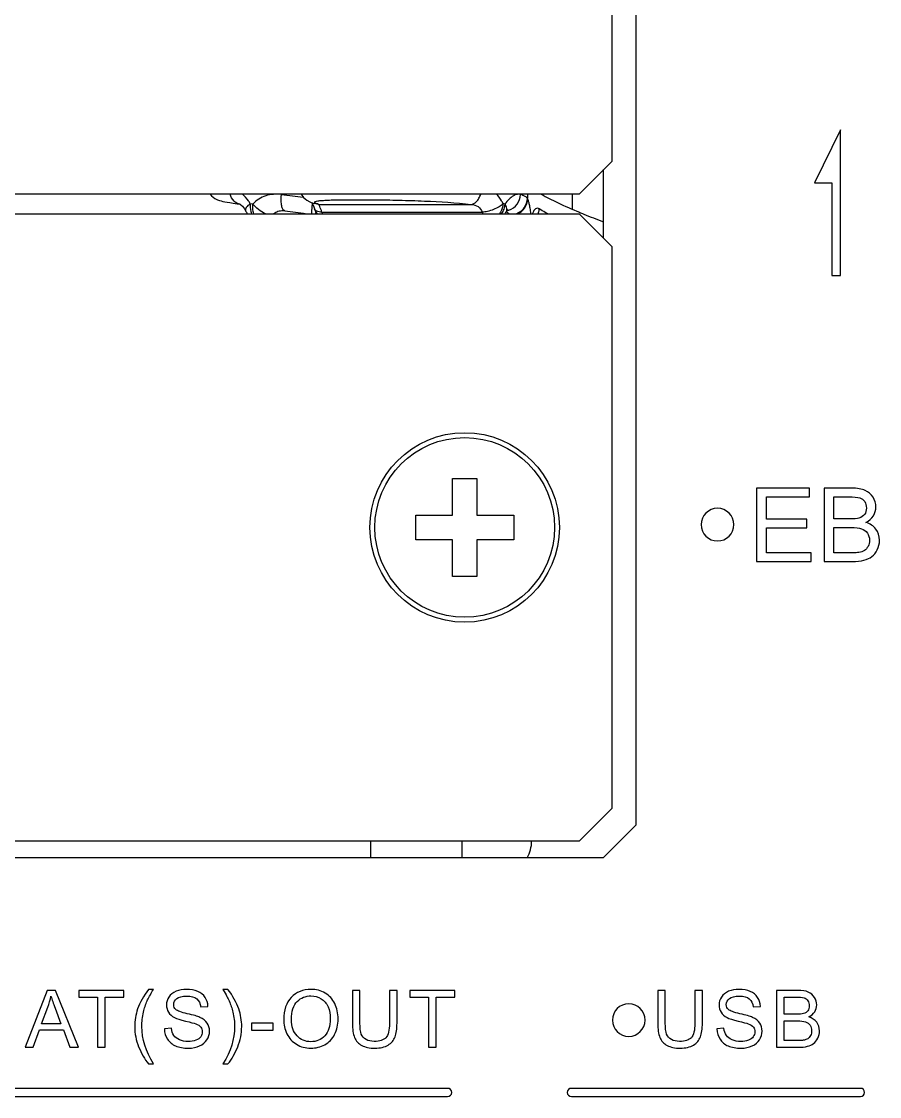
# Model space of a CAD drawing. Header units: millimetres. Extents: x 4086 to 8318, y 123 to 1549.
# Drawn here: x 7156.88 to 7183.15, y 1022.08 to 1054.98 of the extents above; entities that cross this region are included whole.
import ezdxf

# ---------------------------------------------------------------- set-up
doc = ezdxf.new("R2010")
doc.units = ezdxf.units.MM
for name, color, linetype in [('00_COMPONENTS', 7, 'Continuous'), ('20_ALL_FEATURES', 7, 'Continuous'), ('layer 3', 7, 'Continuous')]:
    doc.layers.add(name, color=color, linetype=linetype)

msp = doc.modelspace()

# ---------------------------------------------------------------- linework, layer by layer
at = {"layer": '00_COMPONENTS', "color": 7, "linetype": 'Continuous'}
for p, q in [((7170.074, 1040.992), (7170.824, 1040.992)), ((7170.074, 1039.867), (7170.074, 1040.992)), ((7170.824, 1040.992), (7170.824, 1039.867)), ((7168.949, 1039.867), (7170.074, 1039.867)), ((7168.949, 1039.117), (7168.949, 1039.867)), ((7170.824, 1039.867), (7171.949, 1039.867)), ((7171.949, 1039.867), (7171.949, 1039.117)), ((7170.074, 1039.117), (7168.949, 1039.117)), ((7170.074, 1037.992), (7170.074, 1039.117)), ((7171.949, 1039.117), (7170.824, 1039.117)), ((7170.824, 1039.117), (7170.824, 1037.992)), ((7170.824, 1037.992), (7170.074, 1037.992))]:
    msp.add_line(p, q, dxfattribs=at)
msp.add_circle((7170.449, 1039.492), 2.75, dxfattribs=at)
at = {"layer": '20_ALL_FEATURES', "color": 7, "linetype": 'Continuous'}
for p, q in [((7175.699, 1030.392), (7175.699, 1107.992)), ((7174.949, 1067.892), (7174.949, 1050.692)), ((7174.949, 1050.692), (7173.949, 1049.692)), ((7174.699, 1048.342), (7174.699, 1050.442)), ((7173.949, 1049.692), (7081.449, 1049.692)), ((7165.763, 1049.434), (7165.788, 1049.392)), ((7172.368, 1049.692), (7172.368, 1049.566)), ((7173.742, 1049.692), (7173.742, 1049.231)), ((7081.449, 1049.092), (7173.949, 1049.092)), ((7163.571, 1049.385), (7163.572, 1049.385)), ((7163.572, 1049.385), (7163.6, 1049.368)), ((7163.578, 1049.384), (7163.577, 1049.384)), ((7163.963, 1049.388), (7163.883, 1049.398)), ((7165.857, 1049.401), (7165.856, 1049.401)), ((7165.978, 1049.38), (7165.857, 1049.401)), ((7165.978, 1049.38), (7170.649, 1049.38)), ((7166.078, 1049.14), (7170.985, 1049.14)), ((7173.949, 1049.092), (7174.949, 1048.092)), ((7174.949, 1048.092), (7174.949, 1030.892)), ((7174.949, 1030.892), (7173.949, 1029.892)), ((7174.699, 1029.392), (7175.699, 1030.392)), ((7173.949, 1029.892), (7081.449, 1029.892)), ((7167.573, 1029.392), (7167.573, 1029.892)), ((7170.373, 1029.392), (7170.373, 1029.892)), ((7080.699, 1029.392), (7174.699, 1029.392))]:
    msp.add_line(p, q, dxfattribs=at)
for points in [[(7162.66, 1049.692), (7162.699, 1049.639), (7162.797, 1049.562), (7162.879, 1049.521), (7162.94, 1049.499), (7162.993, 1049.485), (7163.048, 1049.472), (7163.109, 1049.46), (7163.18, 1049.447), (7163.264, 1049.433), (7163.364, 1049.417), (7163.481, 1049.398), (7163.571, 1049.385)], [(7165.446, 1049.692), (7165.519, 1049.589), (7165.616, 1049.508), (7165.708, 1049.456)], [(7165.708, 1049.456), (7165.794, 1049.421), (7165.857, 1049.401)], [(7163.6, 1049.368), (7163.652, 1049.321), (7163.71, 1049.242), (7163.741, 1049.184)], [(7164.885, 1049.19), (7164.927, 1049.188), (7164.945, 1049.186)], [(7164.945, 1049.186), (7165.189, 1049.151), (7165.515, 1049.106), (7165.617, 1049.092)], [(7165.788, 1049.392), (7165.828, 1049.304), (7165.848, 1049.247)], [(7171.715, 1049.137), (7171.761, 1049.204), (7171.78, 1049.224)]]:
    msp.add_lwpolyline(points, dxfattribs=at)
msp.add_circle((7170.449, 1039.492), 2.9, dxfattribs=at)
for centre, radius, start, end in [((7185.728, 1221.463), 173.047, 263.06797, 263.29098), ((7163.625, 1049.7), 0.32, 260.2315, 261.374), ((7164.194, 1049.399), 0.502, 205.3487, 217.8667), ((7166.915, 1049.13), 1.022, 178.8192, 180.0122), ((7166.647, 1049.336), 0.602, 198.9937, 204.3183), ((7171.554, 1049.336), 0.602, 198.9937, 204.3183), ((7171.114, 1049.406), 0.565, 326.1814, 326.8316), ((7171.088, 1049.423), 0.597, 326.9099, 341.6998), ((7170.556, 1042.619), 6.863, 80.5397, 81.0563), ((7171.057, 1049.432), 0.629, 341.7213, 355.9926), ((7171.284, 1049.388), 0.499, 323.2156, 329.7363), ((7171.482, 1048.675), 0.536, 61.7909, 62.8341), ((7171.667, 1049.646), 0.461, 281.5143, 284.6371), ((7171.667, 1049.645), 0.46, 284.6372, 286.9903), ((7183.141, 1071.09), 23.794, 247.3122, 247.6504), ((7184.878, 1075.335), 28.38, 247.6649, 248.9723), ((7171.499, 1029.892), 1, 329.6397, 0)]:
    msp.add_arc(centre, radius, start, end, dxfattribs=at)
for points, knots in [([(7163.571, 1049.385), (7163.503, 1049.396), (7163.363, 1049.474), (7163.292, 1049.614), (7163.271, 1049.69)], [0, 0, 0, 0, 0.463615, 1, 1, 1, 1]), ([(7163.883, 1049.398), (7163.867, 1049.428), (7163.799, 1049.538), (7163.712, 1049.636), (7163.639, 1049.697)], [0, 0, 0, 0, 0.263534, 1, 1, 1, 1]), ([(7164.842, 1049.681), (7164.682, 1049.7), (7164.431, 1049.684), (7164.139, 1049.549), (7164.016, 1049.447), (7163.963, 1049.388)], [0, 0, 0, 0, 0.507001, 0.752904, 1, 1, 1, 1]), ([(7164.907, 1049.205), (7164.888, 1049.223), (7164.857, 1049.286), (7164.825, 1049.446), (7164.83, 1049.584), (7164.842, 1049.681)], [0, 0, 0, 0, 0.165037, 0.406397, 1, 1, 1, 1]), ([(7165.864, 1049.43), (7165.861, 1049.433), (7165.855, 1049.439), (7165.854, 1049.452), (7165.865, 1049.461), (7165.874, 1049.466), (7165.88, 1049.468)], [0, 0, 0, 0, 0.249564, 0.432041, 0.658846, 1, 1, 1, 1]), ([(7165.978, 1049.38), (7165.953, 1049.388), (7165.914, 1049.402), (7165.876, 1049.42), (7165.864, 1049.43)], [0, 0, 0, 0, 0.622647, 1, 1, 1, 1]), ([(7165.88, 1049.468), (7165.904, 1049.477), (7165.972, 1049.489), (7166.096, 1049.502), (7166.267, 1049.511), (7166.482, 1049.518), (7166.737, 1049.522), (7167.144, 1049.524), (7167.716, 1049.522), (7168.45, 1049.509), (7169.437, 1049.478), (7170.174, 1049.434), (7170.649, 1049.38)], [0, 0, 0, 0, 0.016281, 0.042592, 0.078673, 0.123922, 0.177635, 0.238866, 0.379699, 0.536953, 0.700025, 1, 1, 1, 1]), ([(7170.649, 1049.38), (7170.677, 1049.382), (7170.739, 1049.4), (7170.821, 1049.466), (7170.892, 1049.566), (7170.926, 1049.647), (7170.94, 1049.69)], [0, 0, 0, 0, 0.187737, 0.418158, 0.694185, 1, 1, 1, 1]), ([(7171.623, 1049.398), (7171.61, 1049.428), (7171.556, 1049.538), (7171.479, 1049.637), (7171.411, 1049.697)], [0, 0, 0, 0, 0.263639, 1, 1, 1, 1]), ([(7172.161, 1049.681), (7172.128, 1049.691), (7172.048, 1049.693), (7171.926, 1049.639), (7171.798, 1049.537), (7171.721, 1049.443), (7171.684, 1049.388)], [0, 0, 0, 0, 0.173701, 0.390204, 0.665135, 1, 1, 1, 1]), ([(7171.802, 1049.205), (7171.902, 1049.236), (7172.083, 1049.369), (7172.156, 1049.578), (7172.161, 1049.681)], [0, 0, 0, 0, 0.505631, 1, 1, 1, 1]), ([(7172.003, 1049.09), (7172.108, 1049.12), (7172.296, 1049.249), (7172.367, 1049.464), (7172.368, 1049.566)], [0, 0, 0, 0, 0.516311, 1, 1, 1, 1]), ([(7172.055, 1049.087), (7172.147, 1049.123), (7172.313, 1049.252), (7172.376, 1049.451), (7172.377, 1049.548)], [0, 0, 0, 0, 0.507635, 1, 1, 1, 1]), ([(7172.368, 1049.566), (7172.352, 1049.591), (7172.281, 1049.637), (7172.208, 1049.665), (7172.161, 1049.681)], [0, 0, 0, 0, 0.376211, 1, 1, 1, 1]), ([(7172.477, 1049.095), (7172.47, 1049.152), (7172.455, 1049.254), (7172.429, 1049.387), (7172.404, 1049.482), (7172.387, 1049.532), (7172.377, 1049.548)], [0, 0, 0, 0, 0.368498, 0.664426, 0.876609, 1, 1, 1, 1]), ([(7172.787, 1049.693), (7172.951, 1049.599), (7173.34, 1049.405), (7173.738, 1049.232), (7173.964, 1049.137)], [0, 0, 0, 0, 0.435549, 1, 1, 1, 1]), ([(7163.883, 1049.398), (7163.86, 1049.38), (7163.816, 1049.343), (7163.758, 1049.281), (7163.727, 1049.214), (7163.741, 1049.185)], [0, 0, 0, 0, 0.33667, 0.627834, 1, 1, 1, 1]), ([(7163.883, 1049.398), (7163.876, 1049.32), (7163.882, 1049.214), (7163.913, 1049.114), (7163.923, 1049.09)], [0, 0, 0, 0, 0.754628, 1, 1, 1, 1]), ([(7163.995, 1049.092), (7163.986, 1049.115), (7163.96, 1049.211), (7163.956, 1049.313), (7163.963, 1049.388)], [0, 0, 0, 0, 0.245883, 1, 1, 1, 1]), ([(7164.352, 1049.09), (7164.274, 1049.125), (7164.134, 1049.213), (7164.013, 1049.327), (7163.963, 1049.388)], [0, 0, 0, 0, 0.516569, 1, 1, 1, 1]), ([(7164.61, 1049.097), (7164.646, 1049.128), (7164.735, 1049.177), (7164.834, 1049.19), (7164.885, 1049.19)], [0, 0, 0, 0, 0.482946, 1, 1, 1, 1]), ([(7164.945, 1049.186), (7164.942, 1049.186), (7164.928, 1049.189), (7164.915, 1049.197), (7164.907, 1049.205)], [0, 0, 0, 0, 0.230344, 1, 1, 1, 1]), ([(7165.771, 1049.09), (7165.769, 1049.11), (7165.77, 1049.165), (7165.773, 1049.22), (7165.776, 1049.254)], [0, 0, 0, 0, 0.378876, 1, 1, 1, 1]), ([(7165.776, 1049.254), (7165.777, 1049.265), (7165.78, 1049.31), (7165.785, 1049.356), (7165.789, 1049.39)], [0, 0, 0, 0, 0.236128, 1, 1, 1, 1]), ([(7166.078, 1049.14), (7166.051, 1049.141), (7165.968, 1049.148), (7165.866, 1049.19), (7165.848, 1049.247)], [0, 0, 0, 0, 0.310608, 1, 1, 1, 1]), ([(7165.895, 1049.087), (7165.895, 1049.09), (7165.894, 1049.104), (7165.893, 1049.118), (7165.893, 1049.13)], [0, 0, 0, 0, 0.211489, 1, 1, 1, 1]), ([(7166.078, 1049.14), (7166.069, 1049.173), (7166.049, 1049.23), (7166.018, 1049.302), (7165.995, 1049.349), (7165.981, 1049.372), (7165.978, 1049.38)], [0, 0, 0, 0, 0.387488, 0.695194, 0.901901, 1, 1, 1, 1]), ([(7170.649, 1049.38), (7170.722, 1049.374), (7170.87, 1049.332), (7170.959, 1049.206), (7170.985, 1049.14)], [0, 0, 0, 0, 0.510394, 1, 1, 1, 1]), ([(7171.623, 1049.398), (7171.587, 1049.363), (7171.493, 1049.295), (7171.332, 1049.215), (7171.158, 1049.16), (7171.039, 1049.142), (7170.985, 1049.14)], [0, 0, 0, 0, 0.218238, 0.490673, 0.768335, 1, 1, 1, 1]), ([(7171.623, 1049.398), (7171.621, 1049.372), (7171.607, 1049.264), (7171.564, 1049.159), (7171.517, 1049.09)], [0, 0, 0, 0, 0.238568, 1, 1, 1, 1]), ([(7171.715, 1049.137), (7171.736, 1049.172), (7171.746, 1049.267), (7171.709, 1049.348), (7171.684, 1049.388)], [0, 0, 0, 0, 0.463488, 1, 1, 1, 1]), ([(7171.736, 1049.148), (7171.742, 1049.145), (7171.762, 1049.133), (7171.781, 1049.12), (7171.793, 1049.11)], [0, 0, 0, 0, 0.279806, 1, 1, 1, 1]), ([(7172.734, 1049.242), (7172.716, 1049.254), (7172.675, 1049.27), (7172.61, 1049.245), (7172.563, 1049.182), (7172.541, 1049.128), (7172.53, 1049.097)], [0, 0, 0, 0, 0.215294, 0.413526, 0.664597, 1, 1, 1, 1]), ([(7172.701, 1049.091), (7172.706, 1049.104), (7172.722, 1049.153), (7172.731, 1049.204), (7172.734, 1049.242)], [0, 0, 0, 0, 0.260943, 1, 1, 1, 1]), ([(7172.986, 1049.092), (7172.963, 1049.105), (7172.878, 1049.153), (7172.794, 1049.204), (7172.734, 1049.242)], [0, 0, 0, 0, 0.269021, 1, 1, 1, 1])]:
    msp.add_open_spline(points, degree=3, knots=knots, dxfattribs=at)
for points in [[(7172.377, 1049.548), (7172.374, 1049.554), (7172.371, 1049.56), (7172.368, 1049.566)], [(7165.847, 1049.247), (7165.865, 1049.191), (7165.894, 1049.137), (7165.93, 1049.091)], [(7171.793, 1049.11), (7171.8, 1049.104), (7171.806, 1049.098), (7171.811, 1049.092)]]:
    msp.add_open_spline(points, degree=3, dxfattribs=at)
at = {"layer": 'layer 3'}
for points, knots in [([(7181.69, 1047.2), (7181.69, 1047.2), (7181.69, 1050.043), (7181.69, 1050.043), (7181.69, 1050.043), (7181.69, 1050.043), (7181.158, 1050.043), (7181.158, 1050.043), (7181.158, 1050.043), (7181.158, 1050.043), (7181.95, 1051.656), (7181.95, 1051.656), (7181.95, 1051.656), (7181.95, 1051.656), (7181.95, 1050.231), (7181.95, 1050.231), (7181.95, 1050.231), (7181.95, 1050.231), (7181.95, 1050.043), (7181.95, 1050.043), (7181.95, 1050.043), (7181.95, 1050.043), (7181.95, 1047.2), (7181.95, 1047.2), (7181.95, 1047.2), (7181.95, 1047.2), (7181.69, 1047.2), (7181.69, 1047.2)], [0, 0, 0, 0, 0.125, 0.125, 0.125, 0.125, 0.25, 0.25, 0.25, 0.25, 0.375, 0.375, 0.375, 0.375, 0.5, 0.5, 0.5, 0.5, 0.625, 0.625, 0.625, 0.625, 0.75, 0.75, 0.75, 0.75, 1, 1, 1, 1]), ([(7179.386, 1038.453), (7179.386, 1038.453), (7179.386, 1040.694), (7179.386, 1040.694), (7179.386, 1040.694), (7179.386, 1040.694), (7181.004, 1040.694), (7181.004, 1040.694), (7181.004, 1040.694), (7181.004, 1040.694), (7181.004, 1040.431), (7181.004, 1040.431), (7181.004, 1040.431), (7181.004, 1040.431), (7179.684, 1040.431), (7179.684, 1040.431), (7179.684, 1040.431), (7179.684, 1040.431), (7179.684, 1039.742), (7179.684, 1039.742), (7179.684, 1039.742), (7179.684, 1039.742), (7180.92, 1039.742), (7180.92, 1039.742), (7180.92, 1039.742), (7180.92, 1039.742), (7180.92, 1039.479), (7180.92, 1039.479), (7180.92, 1039.479), (7180.92, 1039.479), (7179.684, 1039.479), (7179.684, 1039.479), (7179.684, 1039.479), (7179.684, 1039.479), (7179.684, 1038.716), (7179.684, 1038.716), (7179.684, 1038.716), (7179.684, 1038.716), (7181.058, 1038.716), (7181.058, 1038.716), (7181.058, 1038.716), (7181.058, 1038.716), (7181.058, 1038.453), (7181.058, 1038.453), (7181.058, 1038.453), (7181.058, 1038.453), (7179.386, 1038.453), (7179.386, 1038.453)], [0, 0, 0, 0, 0.076923, 0.076923, 0.076923, 0.076923, 0.153846, 0.153846, 0.153846, 0.153846, 0.230769, 0.230769, 0.230769, 0.230769, 0.307692, 0.307692, 0.307692, 0.307692, 0.384615, 0.384615, 0.384615, 0.384615, 0.461538, 0.461538, 0.461538, 0.461538, 0.538462, 0.538462, 0.538462, 0.538462, 0.615385, 0.615385, 0.615385, 0.615385, 0.692308, 0.692308, 0.692308, 0.692308, 0.769231, 0.769231, 0.769231, 0.769231, 0.846154, 0.846154, 0.846154, 0.846154, 1, 1, 1, 1]), ([(7181.455, 1038.453), (7181.455, 1038.453), (7181.455, 1040.694), (7181.455, 1040.694), (7181.455, 1040.694), (7181.455, 1040.694), (7182.296, 1040.694), (7182.296, 1040.694), (7182.296, 1040.694), (7182.467, 1040.694), (7182.604, 1040.671), (7182.708, 1040.626), (7182.708, 1040.626), (7182.811, 1040.58), (7182.892, 1040.511), (7182.95, 1040.416), (7182.95, 1040.416), (7183.009, 1040.322), (7183.038, 1040.224), (7183.038, 1040.12), (7183.038, 1040.12), (7183.038, 1040.025), (7183.012, 1039.935), (7182.961, 1039.85), (7182.961, 1039.85), (7182.909, 1039.766), (7182.831, 1039.697), (7182.726, 1039.645), (7182.726, 1039.645), (7182.862, 1039.606), (7182.966, 1039.538), (7183.038, 1039.442), (7183.038, 1039.442), (7183.111, 1039.347), (7183.148, 1039.233), (7183.148, 1039.103), (7183.148, 1039.103), (7183.148, 1038.998), (7183.126, 1038.9), (7183.081, 1038.81), (7183.081, 1038.81), (7183.037, 1038.719), (7182.982, 1038.65), (7182.917, 1038.601), (7182.917, 1038.601), (7182.852, 1038.553), (7182.77, 1038.516), (7182.672, 1038.491), (7182.672, 1038.491), (7182.573, 1038.466), (7182.453, 1038.453), (7182.31, 1038.453), (7182.31, 1038.453), (7182.31, 1038.453), (7181.455, 1038.453), (7181.455, 1038.453)], [0, 0, 0, 0, 0.066667, 0.066667, 0.066667, 0.066667, 0.133333, 0.133333, 0.133333, 0.133333, 0.2, 0.2, 0.2, 0.2, 0.266667, 0.266667, 0.266667, 0.266667, 0.333333, 0.333333, 0.333333, 0.333333, 0.4, 0.4, 0.4, 0.4, 0.466667, 0.466667, 0.466667, 0.466667, 0.533333, 0.533333, 0.533333, 0.533333, 0.6, 0.6, 0.6, 0.6, 0.666667, 0.666667, 0.666667, 0.666667, 0.733333, 0.733333, 0.733333, 0.733333, 0.8, 0.8, 0.8, 0.8, 0.866667, 0.866667, 0.866667, 0.866667, 1, 1, 1, 1]), ([(7181.752, 1039.752), (7181.752, 1039.752), (7182.237, 1039.752), (7182.237, 1039.752), (7182.237, 1039.752), (7182.368, 1039.752), (7182.463, 1039.761), (7182.519, 1039.778), (7182.519, 1039.778), (7182.595, 1039.8), (7182.652, 1039.838), (7182.69, 1039.89), (7182.69, 1039.89), (7182.728, 1039.942), (7182.747, 1040.007), (7182.747, 1040.086), (7182.747, 1040.086), (7182.747, 1040.161), (7182.73, 1040.226), (7182.694, 1040.283), (7182.694, 1040.283), (7182.658, 1040.339), (7182.607, 1040.379), (7182.541, 1040.399), (7182.541, 1040.399), (7182.475, 1040.42), (7182.361, 1040.431), (7182.2, 1040.431), (7182.2, 1040.431), (7182.2, 1040.431), (7181.752, 1040.431), (7181.752, 1040.431), (7181.752, 1040.431), (7181.752, 1040.431), (7181.752, 1039.752), (7181.752, 1039.752)], [0, 0, 0, 0, 0.1, 0.1, 0.1, 0.1, 0.2, 0.2, 0.2, 0.2, 0.3, 0.3, 0.3, 0.3, 0.4, 0.4, 0.4, 0.4, 0.5, 0.5, 0.5, 0.5, 0.6, 0.6, 0.6, 0.6, 0.7, 0.7, 0.7, 0.7, 0.8, 0.8, 0.8, 0.8, 1, 1, 1, 1]), ([(7181.752, 1038.716), (7181.752, 1038.716), (7182.31, 1038.716), (7182.31, 1038.716), (7182.31, 1038.716), (7182.406, 1038.716), (7182.474, 1038.719), (7182.513, 1038.727), (7182.513, 1038.727), (7182.58, 1038.739), (7182.638, 1038.759), (7182.684, 1038.788), (7182.684, 1038.788), (7182.73, 1038.817), (7182.767, 1038.858), (7182.797, 1038.913), (7182.797, 1038.913), (7182.827, 1038.968), (7182.841, 1039.031), (7182.841, 1039.102), (7182.841, 1039.102), (7182.841, 1039.186), (7182.82, 1039.259), (7182.777, 1039.321), (7182.777, 1039.321), (7182.734, 1039.383), (7182.674, 1039.426), (7182.598, 1039.451), (7182.598, 1039.451), (7182.523, 1039.476), (7182.413, 1039.489), (7182.271, 1039.489), (7182.271, 1039.489), (7182.271, 1039.489), (7181.752, 1039.489), (7181.752, 1039.489), (7181.752, 1039.489), (7181.752, 1039.489), (7181.752, 1038.716), (7181.752, 1038.716)], [0, 0, 0, 0, 0.090909, 0.090909, 0.090909, 0.090909, 0.181818, 0.181818, 0.181818, 0.181818, 0.272727, 0.272727, 0.272727, 0.272727, 0.363636, 0.363636, 0.363636, 0.363636, 0.454545, 0.454545, 0.454545, 0.454545, 0.545455, 0.545455, 0.545455, 0.545455, 0.636364, 0.636364, 0.636364, 0.636364, 0.727273, 0.727273, 0.727273, 0.727273, 0.818182, 0.818182, 0.818182, 0.818182, 1, 1, 1, 1]), ([(7156.997, 1023.586), (7156.997, 1023.586), (7157.665, 1025.327), (7157.665, 1025.327), (7157.665, 1025.327), (7157.665, 1025.327), (7157.918, 1025.327), (7157.918, 1025.327), (7157.918, 1025.327), (7157.918, 1025.327), (7158.627, 1023.586), (7158.627, 1023.586), (7158.627, 1023.586), (7158.627, 1023.586), (7158.365, 1023.586), (7158.365, 1023.586), (7158.365, 1023.586), (7158.365, 1023.586), (7158.163, 1024.114), (7158.163, 1024.114), (7158.163, 1024.114), (7158.163, 1024.114), (7157.43, 1024.114), (7157.43, 1024.114), (7157.43, 1024.114), (7157.43, 1024.114), (7157.241, 1023.586), (7157.241, 1023.586), (7157.241, 1023.586), (7157.241, 1023.586), (7156.997, 1023.586), (7156.997, 1023.586)], [0, 0, 0, 0, 0.111111, 0.111111, 0.111111, 0.111111, 0.222222, 0.222222, 0.222222, 0.222222, 0.333333, 0.333333, 0.333333, 0.333333, 0.444444, 0.444444, 0.444444, 0.444444, 0.555556, 0.555556, 0.555556, 0.555556, 0.666667, 0.666667, 0.666667, 0.666667, 0.777778, 0.777778, 0.777778, 0.777778, 1, 1, 1, 1]), ([(7157.498, 1024.301), (7157.498, 1024.301), (7158.091, 1024.301), (7158.091, 1024.301), (7158.091, 1024.301), (7158.091, 1024.301), (7157.91, 1024.784), (7157.91, 1024.784), (7157.91, 1024.784), (7157.855, 1024.93), (7157.814, 1025.052), (7157.785, 1025.147), (7157.785, 1025.147), (7157.761, 1025.034), (7157.729, 1024.922), (7157.689, 1024.812), (7157.689, 1024.812), (7157.689, 1024.812), (7157.498, 1024.301), (7157.498, 1024.301)], [0, 0, 0, 0, 0.166667, 0.166667, 0.166667, 0.166667, 0.333333, 0.333333, 0.333333, 0.333333, 0.5, 0.5, 0.5, 0.5, 0.666667, 0.666667, 0.666667, 0.666667, 1, 1, 1, 1]), ([(7159.208, 1023.586), (7159.208, 1023.586), (7159.208, 1025.123), (7159.208, 1025.123), (7159.208, 1025.123), (7159.208, 1025.123), (7158.633, 1025.123), (7158.633, 1025.123), (7158.633, 1025.123), (7158.633, 1025.123), (7158.633, 1025.327), (7158.633, 1025.327), (7158.633, 1025.327), (7158.633, 1025.327), (7160.013, 1025.327), (7160.013, 1025.327), (7160.013, 1025.327), (7160.013, 1025.327), (7160.013, 1025.123), (7160.013, 1025.123), (7160.013, 1025.123), (7160.013, 1025.123), (7159.439, 1025.123), (7159.439, 1025.123), (7159.439, 1025.123), (7159.439, 1025.123), (7159.439, 1023.586), (7159.439, 1023.586), (7159.439, 1023.586), (7159.439, 1023.586), (7159.208, 1023.586), (7159.208, 1023.586)], [0, 0, 0, 0, 0.111111, 0.111111, 0.111111, 0.111111, 0.222222, 0.222222, 0.222222, 0.222222, 0.333333, 0.333333, 0.333333, 0.333333, 0.444444, 0.444444, 0.444444, 0.444444, 0.555556, 0.555556, 0.555556, 0.555556, 0.666667, 0.666667, 0.666667, 0.666667, 0.777778, 0.777778, 0.777778, 0.777778, 1, 1, 1, 1]), ([(7160.768, 1023.075), (7160.65, 1023.224), (7160.55, 1023.398), (7160.469, 1023.597), (7160.469, 1023.597), (7160.387, 1023.797), (7160.347, 1024.003), (7160.347, 1024.217), (7160.347, 1024.217), (7160.347, 1024.405), (7160.377, 1024.586), (7160.438, 1024.758), (7160.438, 1024.758), (7160.509, 1024.958), (7160.619, 1025.158), (7160.768, 1025.357), (7160.768, 1025.357), (7160.768, 1025.357), (7160.921, 1025.357), (7160.921, 1025.357), (7160.921, 1025.357), (7160.825, 1025.192), (7160.762, 1025.074), (7160.731, 1025.004), (7160.731, 1025.004), (7160.683, 1024.895), (7160.644, 1024.781), (7160.617, 1024.662), (7160.617, 1024.662), (7160.583, 1024.514), (7160.566, 1024.365), (7160.566, 1024.216), (7160.566, 1024.216), (7160.566, 1023.835), (7160.684, 1023.455), (7160.921, 1023.075), (7160.921, 1023.075), (7160.921, 1023.075), (7160.768, 1023.075), (7160.768, 1023.075)], [0, 0, 0, 0, 0.090909, 0.090909, 0.090909, 0.090909, 0.181818, 0.181818, 0.181818, 0.181818, 0.272727, 0.272727, 0.272727, 0.272727, 0.363636, 0.363636, 0.363636, 0.363636, 0.454545, 0.454545, 0.454545, 0.454545, 0.545455, 0.545455, 0.545455, 0.545455, 0.636364, 0.636364, 0.636364, 0.636364, 0.727273, 0.727273, 0.727273, 0.727273, 0.818182, 0.818182, 0.818182, 0.818182, 1, 1, 1, 1]), ([(7161.256, 1024.145), (7161.256, 1024.145), (7161.472, 1024.165), (7161.472, 1024.165), (7161.472, 1024.165), (7161.482, 1024.077), (7161.506, 1024.005), (7161.544, 1023.949), (7161.544, 1023.949), (7161.582, 1023.893), (7161.64, 1023.848), (7161.719, 1023.813), (7161.719, 1023.813), (7161.798, 1023.778), (7161.887, 1023.761), (7161.986, 1023.761), (7161.986, 1023.761), (7162.074, 1023.761), (7162.152, 1023.774), (7162.219, 1023.8), (7162.219, 1023.8), (7162.286, 1023.827), (7162.336, 1023.863), (7162.369, 1023.908), (7162.369, 1023.908), (7162.402, 1023.954), (7162.418, 1024.004), (7162.418, 1024.058), (7162.418, 1024.058), (7162.418, 1024.112), (7162.403, 1024.159), (7162.371, 1024.2), (7162.371, 1024.2), (7162.339, 1024.241), (7162.287, 1024.275), (7162.214, 1024.303), (7162.214, 1024.303), (7162.167, 1024.321), (7162.064, 1024.349), (7161.904, 1024.388), (7161.904, 1024.388), (7161.744, 1024.426), (7161.632, 1024.462), (7161.568, 1024.496), (7161.568, 1024.496), (7161.485, 1024.54), (7161.423, 1024.594), (7161.383, 1024.659), (7161.383, 1024.659), (7161.342, 1024.723), (7161.321, 1024.796), (7161.321, 1024.876), (7161.321, 1024.876), (7161.321, 1024.964), (7161.346, 1025.046), (7161.396, 1025.123), (7161.396, 1025.123), (7161.446, 1025.199), (7161.519, 1025.257), (7161.615, 1025.297), (7161.615, 1025.297), (7161.71, 1025.337), (7161.817, 1025.357), (7161.934, 1025.357), (7161.934, 1025.357), (7162.063, 1025.357), (7162.177, 1025.336), (7162.276, 1025.294), (7162.276, 1025.294), (7162.374, 1025.253), (7162.45, 1025.192), (7162.503, 1025.11), (7162.503, 1025.11), (7162.556, 1025.03), (7162.585, 1024.938), (7162.589, 1024.836), (7162.589, 1024.836), (7162.589, 1024.836), (7162.367, 1024.819), (7162.367, 1024.819), (7162.367, 1024.819), (7162.355, 1024.929), (7162.315, 1025.012), (7162.247, 1025.068), (7162.247, 1025.068), (7162.178, 1025.124), (7162.077, 1025.152), (7161.943, 1025.152), (7161.943, 1025.152), (7161.804, 1025.152), (7161.702, 1025.127), (7161.638, 1025.076), (7161.638, 1025.076), (7161.575, 1025.025), (7161.543, 1024.963), (7161.543, 1024.891), (7161.543, 1024.891), (7161.543, 1024.828), (7161.565, 1024.777), (7161.61, 1024.736), (7161.61, 1024.736), (7161.655, 1024.696), (7161.77, 1024.654), (7161.958, 1024.612), (7161.958, 1024.612), (7162.145, 1024.57), (7162.274, 1024.533), (7162.343, 1024.501), (7162.343, 1024.501), (7162.444, 1024.455), (7162.519, 1024.396), (7162.568, 1024.324), (7162.568, 1024.324), (7162.616, 1024.253), (7162.64, 1024.17), (7162.64, 1024.077), (7162.64, 1024.077), (7162.64, 1023.984), (7162.613, 1023.898), (7162.56, 1023.816), (7162.56, 1023.816), (7162.507, 1023.734), (7162.431, 1023.67), (7162.332, 1023.625), (7162.332, 1023.625), (7162.233, 1023.579), (7162.121, 1023.557), (7161.997, 1023.557), (7161.997, 1023.557), (7161.839, 1023.557), (7161.708, 1023.58), (7161.601, 1023.625), (7161.601, 1023.625), (7161.495, 1023.671), (7161.412, 1023.74), (7161.351, 1023.833), (7161.351, 1023.833), (7161.291, 1023.925), (7161.259, 1024.029), (7161.256, 1024.145)], [0, 0, 0, 0, 0.027778, 0.027778, 0.027778, 0.027778, 0.055556, 0.055556, 0.055556, 0.055556, 0.083333, 0.083333, 0.083333, 0.083333, 0.111111, 0.111111, 0.111111, 0.111111, 0.138889, 0.138889, 0.138889, 0.138889, 0.166667, 0.166667, 0.166667, 0.166667, 0.194444, 0.194444, 0.194444, 0.194444, 0.222222, 0.222222, 0.222222, 0.222222, 0.25, 0.25, 0.25, 0.25, 0.277778, 0.277778, 0.277778, 0.277778, 0.305556, 0.305556, 0.305556, 0.305556, 0.333333, 0.333333, 0.333333, 0.333333, 0.361111, 0.361111, 0.361111, 0.361111, 0.388889, 0.388889, 0.388889, 0.388889, 0.416667, 0.416667, 0.416667, 0.416667, 0.444444, 0.444444, 0.444444, 0.444444, 0.472222, 0.472222, 0.472222, 0.472222, 0.5, 0.5, 0.5, 0.5, 0.527778, 0.527778, 0.527778, 0.527778, 0.555556, 0.555556, 0.555556, 0.555556, 0.583333, 0.583333, 0.583333, 0.583333, 0.611111, 0.611111, 0.611111, 0.611111, 0.638889, 0.638889, 0.638889, 0.638889, 0.666667, 0.666667, 0.666667, 0.666667, 0.694444, 0.694444, 0.694444, 0.694444, 0.722222, 0.722222, 0.722222, 0.722222, 0.75, 0.75, 0.75, 0.75, 0.777778, 0.777778, 0.777778, 0.777778, 0.805556, 0.805556, 0.805556, 0.805556, 0.833333, 0.833333, 0.833333, 0.833333, 0.861111, 0.861111, 0.861111, 0.861111, 0.888889, 0.888889, 0.888889, 0.888889, 0.916667, 0.916667, 0.916667, 0.916667, 0.944444, 0.944444, 0.944444, 0.944444, 1, 1, 1, 1]), ([(7163.203, 1023.075), (7163.203, 1023.075), (7163.05, 1023.075), (7163.05, 1023.075), (7163.05, 1023.075), (7163.286, 1023.455), (7163.405, 1023.835), (7163.405, 1024.216), (7163.405, 1024.216), (7163.405, 1024.365), (7163.388, 1024.512), (7163.354, 1024.658), (7163.354, 1024.658), (7163.327, 1024.777), (7163.289, 1024.891), (7163.241, 1025.001), (7163.241, 1025.001), (7163.21, 1025.072), (7163.146, 1025.19), (7163.05, 1025.357), (7163.05, 1025.357), (7163.05, 1025.357), (7163.203, 1025.357), (7163.203, 1025.357), (7163.203, 1025.357), (7163.351, 1025.158), (7163.461, 1024.958), (7163.533, 1024.758), (7163.533, 1024.758), (7163.593, 1024.586), (7163.624, 1024.405), (7163.624, 1024.217), (7163.624, 1024.217), (7163.624, 1024.003), (7163.583, 1023.797), (7163.501, 1023.597), (7163.501, 1023.597), (7163.419, 1023.398), (7163.32, 1023.224), (7163.203, 1023.075)], [0, 0, 0, 0, 0.090909, 0.090909, 0.090909, 0.090909, 0.181818, 0.181818, 0.181818, 0.181818, 0.272727, 0.272727, 0.272727, 0.272727, 0.363636, 0.363636, 0.363636, 0.363636, 0.454545, 0.454545, 0.454545, 0.454545, 0.545455, 0.545455, 0.545455, 0.545455, 0.636364, 0.636364, 0.636364, 0.636364, 0.727273, 0.727273, 0.727273, 0.727273, 0.818182, 0.818182, 0.818182, 0.818182, 1, 1, 1, 1]), ([(7164.909, 1024.433), (7164.909, 1024.722), (7164.986, 1024.948), (7165.142, 1025.112), (7165.142, 1025.112), (7165.297, 1025.275), (7165.497, 1025.357), (7165.743, 1025.357), (7165.743, 1025.357), (7165.904, 1025.357), (7166.048, 1025.318), (7166.178, 1025.241), (7166.178, 1025.241), (7166.307, 1025.165), (7166.405, 1025.058), (7166.473, 1024.92), (7166.473, 1024.92), (7166.541, 1024.783), (7166.575, 1024.628), (7166.575, 1024.454), (7166.575, 1024.454), (7166.575, 1024.277), (7166.539, 1024.119), (7166.468, 1023.98), (7166.468, 1023.98), (7166.396, 1023.841), (7166.295, 1023.735), (7166.165, 1023.664), (7166.165, 1023.664), (7166.034, 1023.592), (7165.893, 1023.557), (7165.742, 1023.557), (7165.742, 1023.557), (7165.577, 1023.557), (7165.431, 1023.596), (7165.302, 1023.675), (7165.302, 1023.675), (7165.173, 1023.754), (7165.075, 1023.862), (7165.008, 1023.999), (7165.008, 1023.999), (7164.942, 1024.136), (7164.909, 1024.281), (7164.909, 1024.433)], [0, 0, 0, 0, 0.083333, 0.083333, 0.083333, 0.083333, 0.166667, 0.166667, 0.166667, 0.166667, 0.25, 0.25, 0.25, 0.25, 0.333333, 0.333333, 0.333333, 0.333333, 0.416667, 0.416667, 0.416667, 0.416667, 0.5, 0.5, 0.5, 0.5, 0.583333, 0.583333, 0.583333, 0.583333, 0.666667, 0.666667, 0.666667, 0.666667, 0.75, 0.75, 0.75, 0.75, 0.833333, 0.833333, 0.833333, 0.833333, 1, 1, 1, 1]), ([(7165.147, 1024.429), (7165.147, 1024.22), (7165.203, 1024.055), (7165.316, 1023.934), (7165.316, 1023.934), (7165.429, 1023.814), (7165.57, 1023.754), (7165.74, 1023.754), (7165.74, 1023.754), (7165.914, 1023.754), (7166.056, 1023.814), (7166.168, 1023.936), (7166.168, 1023.936), (7166.28, 1024.058), (7166.336, 1024.23), (7166.336, 1024.454), (7166.336, 1024.454), (7166.336, 1024.596), (7166.312, 1024.719), (7166.265, 1024.825), (7166.265, 1024.825), (7166.217, 1024.93), (7166.147, 1025.012), (7166.055, 1025.07), (7166.055, 1025.07), (7165.962, 1025.128), (7165.859, 1025.157), (7165.744, 1025.157), (7165.744, 1025.157), (7165.581, 1025.157), (7165.441, 1025.101), (7165.323, 1024.989), (7165.323, 1024.989), (7165.206, 1024.877), (7165.147, 1024.691), (7165.147, 1024.429)], [0, 0, 0, 0, 0.1, 0.1, 0.1, 0.1, 0.2, 0.2, 0.2, 0.2, 0.3, 0.3, 0.3, 0.3, 0.4, 0.4, 0.4, 0.4, 0.5, 0.5, 0.5, 0.5, 0.6, 0.6, 0.6, 0.6, 0.7, 0.7, 0.7, 0.7, 0.8, 0.8, 0.8, 0.8, 1, 1, 1, 1]), ([(7168.147, 1025.327), (7168.147, 1025.327), (7168.378, 1025.327), (7168.378, 1025.327), (7168.378, 1025.327), (7168.378, 1025.327), (7168.378, 1024.322), (7168.378, 1024.322), (7168.378, 1024.322), (7168.378, 1024.146), (7168.358, 1024.007), (7168.319, 1023.904), (7168.319, 1023.904), (7168.279, 1023.802), (7168.208, 1023.718), (7168.105, 1023.653), (7168.105, 1023.653), (7168.002, 1023.589), (7167.867, 1023.557), (7167.699, 1023.557), (7167.699, 1023.557), (7167.536, 1023.557), (7167.403, 1023.585), (7167.299, 1023.641), (7167.299, 1023.641), (7167.196, 1023.697), (7167.122, 1023.778), (7167.078, 1023.885), (7167.078, 1023.885), (7167.033, 1023.992), (7167.011, 1024.137), (7167.011, 1024.322), (7167.011, 1024.322), (7167.011, 1024.322), (7167.011, 1025.327), (7167.011, 1025.327), (7167.011, 1025.327), (7167.011, 1025.327), (7167.242, 1025.327), (7167.242, 1025.327), (7167.242, 1025.327), (7167.242, 1025.327), (7167.242, 1024.322), (7167.242, 1024.322), (7167.242, 1024.322), (7167.242, 1024.171), (7167.256, 1024.059), (7167.284, 1023.988), (7167.284, 1023.988), (7167.312, 1023.916), (7167.36, 1023.86), (7167.429, 1023.822), (7167.429, 1023.822), (7167.497, 1023.783), (7167.58, 1023.763), (7167.679, 1023.763), (7167.679, 1023.763), (7167.847, 1023.763), (7167.968, 1023.802), (7168.04, 1023.878), (7168.04, 1023.878), (7168.111, 1023.955), (7168.147, 1024.103), (7168.147, 1024.322), (7168.147, 1024.322), (7168.147, 1024.322), (7168.147, 1025.327), (7168.147, 1025.327)], [0, 0, 0, 0, 0.055556, 0.055556, 0.055556, 0.055556, 0.111111, 0.111111, 0.111111, 0.111111, 0.166667, 0.166667, 0.166667, 0.166667, 0.222222, 0.222222, 0.222222, 0.222222, 0.277778, 0.277778, 0.277778, 0.277778, 0.333333, 0.333333, 0.333333, 0.333333, 0.388889, 0.388889, 0.388889, 0.388889, 0.444444, 0.444444, 0.444444, 0.444444, 0.5, 0.5, 0.5, 0.5, 0.555556, 0.555556, 0.555556, 0.555556, 0.611111, 0.611111, 0.611111, 0.611111, 0.666667, 0.666667, 0.666667, 0.666667, 0.722222, 0.722222, 0.722222, 0.722222, 0.777778, 0.777778, 0.777778, 0.777778, 0.833333, 0.833333, 0.833333, 0.833333, 0.888889, 0.888889, 0.888889, 0.888889, 1, 1, 1, 1]), ([(7169.341, 1023.586), (7169.341, 1023.586), (7169.341, 1025.123), (7169.341, 1025.123), (7169.341, 1025.123), (7169.341, 1025.123), (7168.767, 1025.123), (7168.767, 1025.123), (7168.767, 1025.123), (7168.767, 1025.123), (7168.767, 1025.327), (7168.767, 1025.327), (7168.767, 1025.327), (7168.767, 1025.327), (7170.146, 1025.327), (7170.146, 1025.327), (7170.146, 1025.327), (7170.146, 1025.327), (7170.146, 1025.123), (7170.146, 1025.123), (7170.146, 1025.123), (7170.146, 1025.123), (7169.572, 1025.123), (7169.572, 1025.123), (7169.572, 1025.123), (7169.572, 1025.123), (7169.572, 1023.586), (7169.572, 1023.586), (7169.572, 1023.586), (7169.572, 1023.586), (7169.341, 1023.586), (7169.341, 1023.586)], [0, 0, 0, 0, 0.111111, 0.111111, 0.111111, 0.111111, 0.222222, 0.222222, 0.222222, 0.222222, 0.333333, 0.333333, 0.333333, 0.333333, 0.444444, 0.444444, 0.444444, 0.444444, 0.555556, 0.555556, 0.555556, 0.555556, 0.666667, 0.666667, 0.666667, 0.666667, 0.777778, 0.777778, 0.777778, 0.777778, 1, 1, 1, 1]), ([(7177.495, 1025.327), (7177.495, 1025.327), (7177.726, 1025.327), (7177.726, 1025.327), (7177.726, 1025.327), (7177.726, 1025.327), (7177.726, 1024.322), (7177.726, 1024.322), (7177.726, 1024.322), (7177.726, 1024.146), (7177.706, 1024.007), (7177.667, 1023.904), (7177.667, 1023.904), (7177.627, 1023.802), (7177.556, 1023.718), (7177.453, 1023.653), (7177.453, 1023.653), (7177.349, 1023.589), (7177.214, 1023.557), (7177.047, 1023.557), (7177.047, 1023.557), (7176.884, 1023.557), (7176.751, 1023.585), (7176.647, 1023.641), (7176.647, 1023.641), (7176.543, 1023.697), (7176.47, 1023.778), (7176.425, 1023.885), (7176.425, 1023.885), (7176.381, 1023.992), (7176.359, 1024.137), (7176.359, 1024.322), (7176.359, 1024.322), (7176.359, 1024.322), (7176.359, 1025.327), (7176.359, 1025.327), (7176.359, 1025.327), (7176.359, 1025.327), (7176.59, 1025.327), (7176.59, 1025.327), (7176.59, 1025.327), (7176.59, 1025.327), (7176.59, 1024.322), (7176.59, 1024.322), (7176.59, 1024.322), (7176.59, 1024.171), (7176.604, 1024.059), (7176.632, 1023.988), (7176.632, 1023.988), (7176.66, 1023.916), (7176.708, 1023.86), (7176.777, 1023.822), (7176.777, 1023.822), (7176.845, 1023.783), (7176.928, 1023.763), (7177.027, 1023.763), (7177.027, 1023.763), (7177.195, 1023.763), (7177.316, 1023.802), (7177.388, 1023.878), (7177.388, 1023.878), (7177.459, 1023.955), (7177.495, 1024.103), (7177.495, 1024.322), (7177.495, 1024.322), (7177.495, 1024.322), (7177.495, 1025.327), (7177.495, 1025.327)], [0, 0, 0, 0, 0.055556, 0.055556, 0.055556, 0.055556, 0.111111, 0.111111, 0.111111, 0.111111, 0.166667, 0.166667, 0.166667, 0.166667, 0.222222, 0.222222, 0.222222, 0.222222, 0.277778, 0.277778, 0.277778, 0.277778, 0.333333, 0.333333, 0.333333, 0.333333, 0.388889, 0.388889, 0.388889, 0.388889, 0.444444, 0.444444, 0.444444, 0.444444, 0.5, 0.5, 0.5, 0.5, 0.555556, 0.555556, 0.555556, 0.555556, 0.611111, 0.611111, 0.611111, 0.611111, 0.666667, 0.666667, 0.666667, 0.666667, 0.722222, 0.722222, 0.722222, 0.722222, 0.777778, 0.777778, 0.777778, 0.777778, 0.833333, 0.833333, 0.833333, 0.833333, 0.888889, 0.888889, 0.888889, 0.888889, 1, 1, 1, 1]), ([(7178.171, 1024.145), (7178.171, 1024.145), (7178.387, 1024.165), (7178.387, 1024.165), (7178.387, 1024.165), (7178.397, 1024.077), (7178.421, 1024.005), (7178.459, 1023.949), (7178.459, 1023.949), (7178.496, 1023.893), (7178.555, 1023.848), (7178.634, 1023.813), (7178.634, 1023.813), (7178.713, 1023.778), (7178.802, 1023.761), (7178.901, 1023.761), (7178.901, 1023.761), (7178.989, 1023.761), (7179.066, 1023.774), (7179.134, 1023.8), (7179.134, 1023.8), (7179.201, 1023.827), (7179.251, 1023.863), (7179.284, 1023.908), (7179.284, 1023.908), (7179.317, 1023.954), (7179.333, 1024.004), (7179.333, 1024.058), (7179.333, 1024.058), (7179.333, 1024.112), (7179.317, 1024.159), (7179.286, 1024.2), (7179.286, 1024.2), (7179.254, 1024.241), (7179.202, 1024.275), (7179.129, 1024.303), (7179.129, 1024.303), (7179.082, 1024.321), (7178.979, 1024.349), (7178.819, 1024.388), (7178.819, 1024.388), (7178.659, 1024.426), (7178.547, 1024.462), (7178.483, 1024.496), (7178.483, 1024.496), (7178.4, 1024.54), (7178.338, 1024.594), (7178.297, 1024.659), (7178.297, 1024.659), (7178.256, 1024.723), (7178.236, 1024.796), (7178.236, 1024.876), (7178.236, 1024.876), (7178.236, 1024.964), (7178.261, 1025.046), (7178.311, 1025.123), (7178.311, 1025.123), (7178.361, 1025.199), (7178.434, 1025.257), (7178.53, 1025.297), (7178.53, 1025.297), (7178.625, 1025.337), (7178.732, 1025.357), (7178.849, 1025.357), (7178.849, 1025.357), (7178.978, 1025.357), (7179.092, 1025.336), (7179.191, 1025.294), (7179.191, 1025.294), (7179.289, 1025.253), (7179.365, 1025.192), (7179.418, 1025.11), (7179.418, 1025.11), (7179.471, 1025.03), (7179.499, 1024.938), (7179.503, 1024.836), (7179.503, 1024.836), (7179.503, 1024.836), (7179.282, 1024.819), (7179.282, 1024.819), (7179.282, 1024.819), (7179.27, 1024.929), (7179.23, 1025.012), (7179.162, 1025.068), (7179.162, 1025.068), (7179.093, 1025.124), (7178.992, 1025.152), (7178.858, 1025.152), (7178.858, 1025.152), (7178.719, 1025.152), (7178.617, 1025.127), (7178.553, 1025.076), (7178.553, 1025.076), (7178.49, 1025.025), (7178.458, 1024.963), (7178.458, 1024.891), (7178.458, 1024.891), (7178.458, 1024.828), (7178.48, 1024.777), (7178.525, 1024.736), (7178.525, 1024.736), (7178.57, 1024.696), (7178.685, 1024.654), (7178.873, 1024.612), (7178.873, 1024.612), (7179.06, 1024.57), (7179.188, 1024.533), (7179.258, 1024.501), (7179.258, 1024.501), (7179.359, 1024.455), (7179.434, 1024.396), (7179.482, 1024.324), (7179.482, 1024.324), (7179.531, 1024.253), (7179.555, 1024.17), (7179.555, 1024.077), (7179.555, 1024.077), (7179.555, 1023.984), (7179.528, 1023.898), (7179.475, 1023.816), (7179.475, 1023.816), (7179.422, 1023.734), (7179.346, 1023.67), (7179.247, 1023.625), (7179.247, 1023.625), (7179.148, 1023.579), (7179.036, 1023.557), (7178.912, 1023.557), (7178.912, 1023.557), (7178.754, 1023.557), (7178.623, 1023.58), (7178.516, 1023.625), (7178.516, 1023.625), (7178.41, 1023.671), (7178.327, 1023.74), (7178.266, 1023.833), (7178.266, 1023.833), (7178.205, 1023.925), (7178.174, 1024.029), (7178.171, 1024.145)], [0, 0, 0, 0, 0.027778, 0.027778, 0.027778, 0.027778, 0.055556, 0.055556, 0.055556, 0.055556, 0.083333, 0.083333, 0.083333, 0.083333, 0.111111, 0.111111, 0.111111, 0.111111, 0.138889, 0.138889, 0.138889, 0.138889, 0.166667, 0.166667, 0.166667, 0.166667, 0.194444, 0.194444, 0.194444, 0.194444, 0.222222, 0.222222, 0.222222, 0.222222, 0.25, 0.25, 0.25, 0.25, 0.277778, 0.277778, 0.277778, 0.277778, 0.305556, 0.305556, 0.305556, 0.305556, 0.333333, 0.333333, 0.333333, 0.333333, 0.361111, 0.361111, 0.361111, 0.361111, 0.388889, 0.388889, 0.388889, 0.388889, 0.416667, 0.416667, 0.416667, 0.416667, 0.444444, 0.444444, 0.444444, 0.444444, 0.472222, 0.472222, 0.472222, 0.472222, 0.5, 0.5, 0.5, 0.5, 0.527778, 0.527778, 0.527778, 0.527778, 0.555556, 0.555556, 0.555556, 0.555556, 0.583333, 0.583333, 0.583333, 0.583333, 0.611111, 0.611111, 0.611111, 0.611111, 0.638889, 0.638889, 0.638889, 0.638889, 0.666667, 0.666667, 0.666667, 0.666667, 0.694444, 0.694444, 0.694444, 0.694444, 0.722222, 0.722222, 0.722222, 0.722222, 0.75, 0.75, 0.75, 0.75, 0.777778, 0.777778, 0.777778, 0.777778, 0.805556, 0.805556, 0.805556, 0.805556, 0.833333, 0.833333, 0.833333, 0.833333, 0.861111, 0.861111, 0.861111, 0.861111, 0.888889, 0.888889, 0.888889, 0.888889, 0.916667, 0.916667, 0.916667, 0.916667, 0.944444, 0.944444, 0.944444, 0.944444, 1, 1, 1, 1]), ([(7179.994, 1023.586), (7179.994, 1023.586), (7179.994, 1025.327), (7179.994, 1025.327), (7179.994, 1025.327), (7179.994, 1025.327), (7180.647, 1025.327), (7180.647, 1025.327), (7180.647, 1025.327), (7180.78, 1025.327), (7180.887, 1025.31), (7180.968, 1025.275), (7180.968, 1025.275), (7181.048, 1025.239), (7181.111, 1025.185), (7181.156, 1025.112), (7181.156, 1025.112), (7181.202, 1025.039), (7181.225, 1024.962), (7181.225, 1024.882), (7181.225, 1024.882), (7181.225, 1024.808), (7181.204, 1024.737), (7181.164, 1024.672), (7181.164, 1024.672), (7181.124, 1024.606), (7181.063, 1024.553), (7180.982, 1024.512), (7180.982, 1024.512), (7181.087, 1024.482), (7181.168, 1024.429), (7181.225, 1024.354), (7181.225, 1024.354), (7181.281, 1024.28), (7181.31, 1024.192), (7181.31, 1024.091), (7181.31, 1024.091), (7181.31, 1024.009), (7181.292, 1023.933), (7181.258, 1023.863), (7181.258, 1023.863), (7181.223, 1023.793), (7181.181, 1023.739), (7181.13, 1023.701), (7181.13, 1023.701), (7181.08, 1023.663), (7181.016, 1023.634), (7180.94, 1023.615), (7180.94, 1023.615), (7180.863, 1023.595), (7180.769, 1023.586), (7180.658, 1023.586), (7180.658, 1023.586), (7180.658, 1023.586), (7179.994, 1023.586), (7179.994, 1023.586)], [0, 0, 0, 0, 0.066667, 0.066667, 0.066667, 0.066667, 0.133333, 0.133333, 0.133333, 0.133333, 0.2, 0.2, 0.2, 0.2, 0.266667, 0.266667, 0.266667, 0.266667, 0.333333, 0.333333, 0.333333, 0.333333, 0.4, 0.4, 0.4, 0.4, 0.466667, 0.466667, 0.466667, 0.466667, 0.533333, 0.533333, 0.533333, 0.533333, 0.6, 0.6, 0.6, 0.6, 0.666667, 0.666667, 0.666667, 0.666667, 0.733333, 0.733333, 0.733333, 0.733333, 0.8, 0.8, 0.8, 0.8, 0.866667, 0.866667, 0.866667, 0.866667, 1, 1, 1, 1]), ([(7180.225, 1024.595), (7180.225, 1024.595), (7180.602, 1024.595), (7180.602, 1024.595), (7180.602, 1024.595), (7180.704, 1024.595), (7180.777, 1024.602), (7180.821, 1024.615), (7180.821, 1024.615), (7180.88, 1024.633), (7180.924, 1024.662), (7180.954, 1024.703), (7180.954, 1024.703), (7180.983, 1024.743), (7180.998, 1024.794), (7180.998, 1024.855), (7180.998, 1024.855), (7180.998, 1024.913), (7180.985, 1024.964), (7180.957, 1025.008), (7180.957, 1025.008), (7180.929, 1025.052), (7180.889, 1025.082), (7180.838, 1025.099), (7180.838, 1025.099), (7180.786, 1025.115), (7180.698, 1025.123), (7180.573, 1025.123), (7180.573, 1025.123), (7180.573, 1025.123), (7180.225, 1025.123), (7180.225, 1025.123), (7180.225, 1025.123), (7180.225, 1025.123), (7180.225, 1024.595), (7180.225, 1024.595)], [0, 0, 0, 0, 0.1, 0.1, 0.1, 0.1, 0.2, 0.2, 0.2, 0.2, 0.3, 0.3, 0.3, 0.3, 0.4, 0.4, 0.4, 0.4, 0.5, 0.5, 0.5, 0.5, 0.6, 0.6, 0.6, 0.6, 0.7, 0.7, 0.7, 0.7, 0.8, 0.8, 0.8, 0.8, 1, 1, 1, 1]), ([(7163.922, 1024.109), (7163.922, 1024.109), (7163.922, 1024.323), (7163.922, 1024.323), (7163.922, 1024.323), (7163.922, 1024.323), (7164.584, 1024.323), (7164.584, 1024.323), (7164.584, 1024.323), (7164.584, 1024.323), (7164.584, 1024.109), (7164.584, 1024.109), (7164.584, 1024.109), (7164.584, 1024.109), (7163.922, 1024.109), (7163.922, 1024.109)], [0, 0, 0, 0, 0.2, 0.2, 0.2, 0.2, 0.4, 0.4, 0.4, 0.4, 0.6, 0.6, 0.6, 0.6, 1, 1, 1, 1]), ([(7180.225, 1023.79), (7180.225, 1023.79), (7180.659, 1023.79), (7180.659, 1023.79), (7180.659, 1023.79), (7180.733, 1023.79), (7180.786, 1023.793), (7180.816, 1023.799), (7180.816, 1023.799), (7180.869, 1023.808), (7180.913, 1023.824), (7180.949, 1023.846), (7180.949, 1023.846), (7180.985, 1023.868), (7181.014, 1023.901), (7181.037, 1023.943), (7181.037, 1023.943), (7181.06, 1023.986), (7181.071, 1024.035), (7181.071, 1024.09), (7181.071, 1024.09), (7181.071, 1024.156), (7181.055, 1024.212), (7181.021, 1024.26), (7181.021, 1024.26), (7180.988, 1024.309), (7180.942, 1024.342), (7180.883, 1024.362), (7180.883, 1024.362), (7180.824, 1024.381), (7180.739, 1024.391), (7180.628, 1024.391), (7180.628, 1024.391), (7180.628, 1024.391), (7180.225, 1024.391), (7180.225, 1024.391), (7180.225, 1024.391), (7180.225, 1024.391), (7180.225, 1023.79), (7180.225, 1023.79)], [0, 0, 0, 0, 0.090909, 0.090909, 0.090909, 0.090909, 0.181818, 0.181818, 0.181818, 0.181818, 0.272727, 0.272727, 0.272727, 0.272727, 0.363636, 0.363636, 0.363636, 0.363636, 0.454545, 0.454545, 0.454545, 0.454545, 0.545455, 0.545455, 0.545455, 0.545455, 0.636364, 0.636364, 0.636364, 0.636364, 0.727273, 0.727273, 0.727273, 0.727273, 0.818182, 0.818182, 0.818182, 0.818182, 1, 1, 1, 1]), ([(7152.375, 1022.328), (7152.375, 1022.328), (7152.379, 1022.328), (7152.379, 1022.328), (7152.379, 1022.328), (7152.379, 1022.328), (7169.923, 1022.328), (7169.923, 1022.328), (7169.923, 1022.328), (7169.923, 1022.328), (7169.926, 1022.328), (7169.926, 1022.328), (7169.926, 1022.328), (7169.995, 1022.328), (7170.051, 1022.272), (7170.051, 1022.203), (7170.051, 1022.203), (7170.051, 1022.134), (7169.995, 1022.078), (7169.926, 1022.078), (7169.926, 1022.078), (7169.926, 1022.078), (7169.923, 1022.078), (7169.923, 1022.078), (7169.923, 1022.078), (7169.923, 1022.078), (7152.379, 1022.078), (7152.379, 1022.078), (7152.379, 1022.078), (7152.379, 1022.078), (7152.375, 1022.078), (7152.375, 1022.078), (7152.375, 1022.078), (7152.306, 1022.078), (7152.25, 1022.134), (7152.25, 1022.203), (7152.25, 1022.203), (7152.25, 1022.272), (7152.306, 1022.328), (7152.375, 1022.328)], [0, 0, 0, 0, 0.090909, 0.090909, 0.090909, 0.090909, 0.181818, 0.181818, 0.181818, 0.181818, 0.272727, 0.272727, 0.272727, 0.272727, 0.363636, 0.363636, 0.363636, 0.363636, 0.454545, 0.454545, 0.454545, 0.454545, 0.545455, 0.545455, 0.545455, 0.545455, 0.636364, 0.636364, 0.636364, 0.636364, 0.727273, 0.727273, 0.727273, 0.727273, 0.818182, 0.818182, 0.818182, 0.818182, 1, 1, 1, 1]), ([(7182.566, 1022.328), (7182.635, 1022.328), (7182.691, 1022.272), (7182.691, 1022.203), (7182.691, 1022.203), (7182.691, 1022.134), (7182.635, 1022.078), (7182.566, 1022.078), (7182.566, 1022.078), (7182.566, 1022.078), (7182.563, 1022.078), (7182.563, 1022.078), (7182.563, 1022.078), (7182.563, 1022.078), (7173.719, 1022.078), (7173.719, 1022.078), (7173.719, 1022.078), (7173.719, 1022.078), (7173.715, 1022.078), (7173.715, 1022.078), (7173.715, 1022.078), (7173.646, 1022.078), (7173.59, 1022.134), (7173.59, 1022.203), (7173.59, 1022.203), (7173.59, 1022.272), (7173.646, 1022.328), (7173.715, 1022.328), (7173.715, 1022.328), (7173.715, 1022.328), (7173.719, 1022.328), (7173.719, 1022.328), (7173.719, 1022.328), (7173.719, 1022.328), (7182.563, 1022.328), (7182.563, 1022.328), (7182.563, 1022.328), (7182.563, 1022.328), (7182.566, 1022.328), (7182.566, 1022.328)], [0, 0, 0, 0, 0.090909, 0.090909, 0.090909, 0.090909, 0.181818, 0.181818, 0.181818, 0.181818, 0.272727, 0.272727, 0.272727, 0.272727, 0.363636, 0.363636, 0.363636, 0.363636, 0.454545, 0.454545, 0.454545, 0.454545, 0.545455, 0.545455, 0.545455, 0.545455, 0.636364, 0.636364, 0.636364, 0.636364, 0.727273, 0.727273, 0.727273, 0.727273, 0.818182, 0.818182, 0.818182, 0.818182, 1, 1, 1, 1])]:
    msp.add_open_spline(points, degree=3, knots=knots, dxfattribs=at)
at = {"layer": 'layer 3', "color": 142}
for points in [[(7178.188, 1040.078), (7178.464, 1040.078), (7178.688, 1039.854), (7178.688, 1039.578), (7178.688, 1039.578), (7178.688, 1039.302), (7178.464, 1039.078), (7178.188, 1039.078), (7178.188, 1039.078), (7177.911, 1039.078), (7177.688, 1039.302), (7177.688, 1039.578), (7177.688, 1039.578), (7177.688, 1039.854), (7177.911, 1040.078), (7178.188, 1040.078)], [(7174.972, 1024.417), (7174.972, 1024.693), (7175.195, 1024.917), (7175.472, 1024.917), (7175.472, 1024.917), (7175.748, 1024.917), (7175.972, 1024.693), (7175.972, 1024.417), (7175.972, 1024.417), (7175.972, 1024.141), (7175.748, 1023.917), (7175.472, 1023.917), (7175.472, 1023.917), (7175.195, 1023.917), (7174.972, 1024.141), (7174.972, 1024.417)]]:
    msp.add_open_spline(points, degree=3, knots=[0, 0, 0, 0, 0.2, 0.2, 0.2, 0.2, 0.4, 0.4, 0.4, 0.4, 0.6, 0.6, 0.6, 0.6, 1, 1, 1, 1], dxfattribs=at)

doc.saveas('drawing.dxf')
